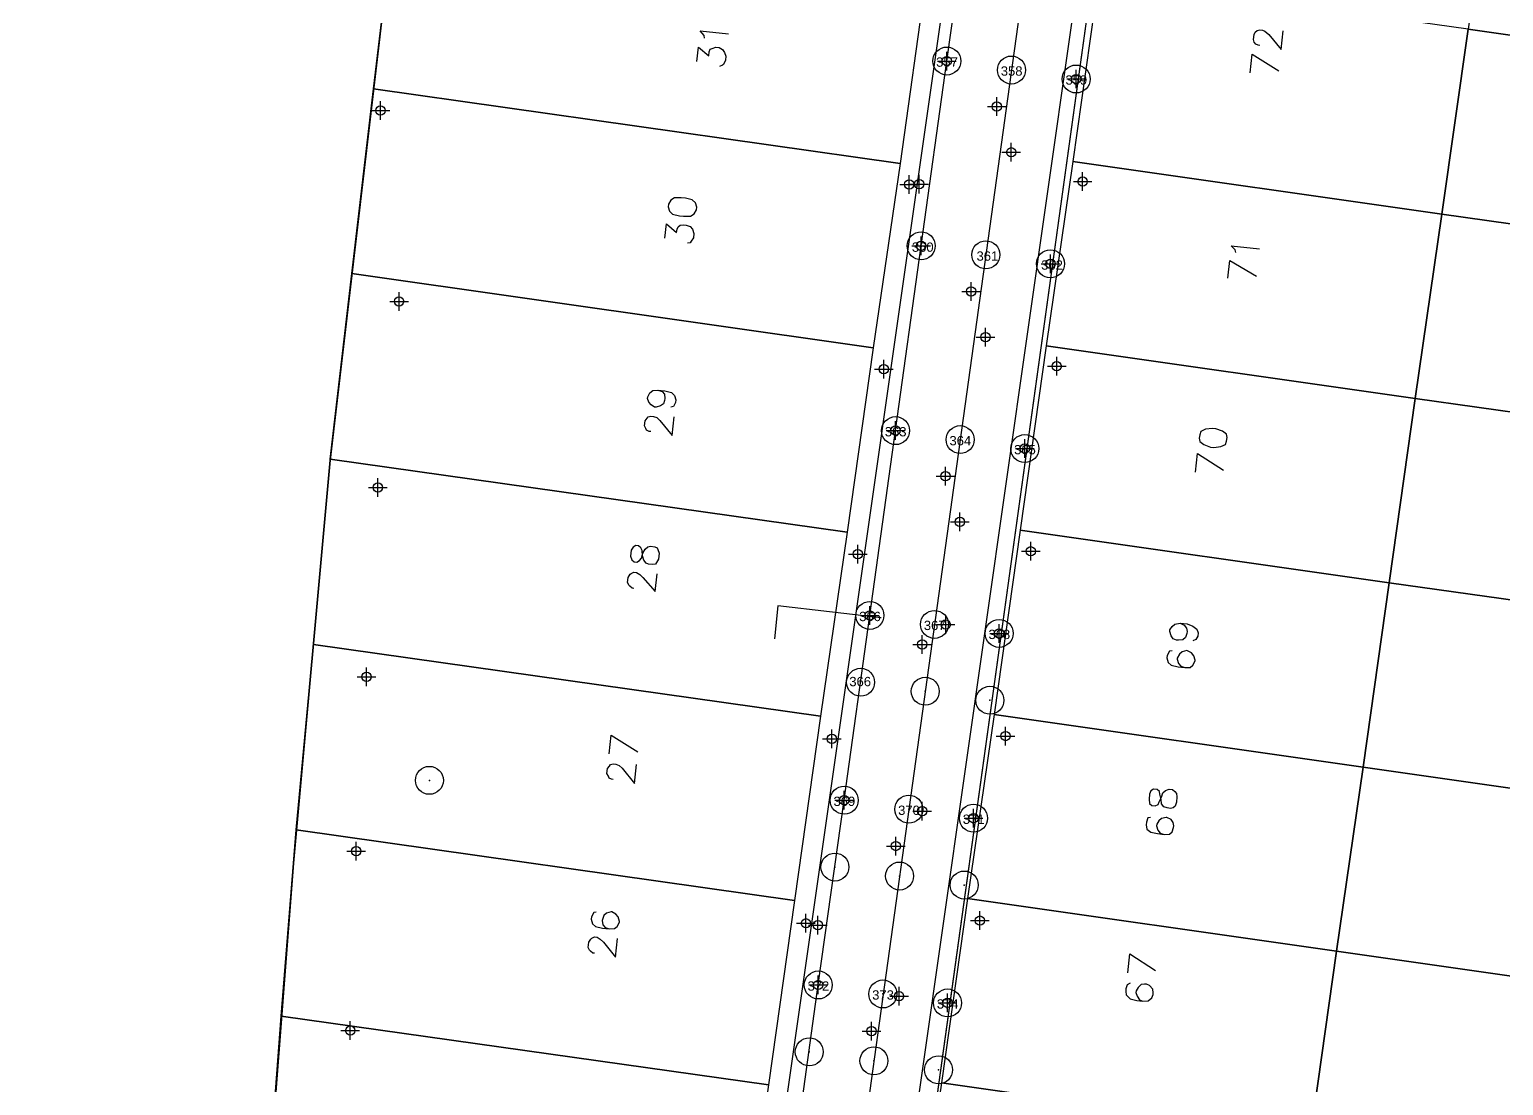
# Model space of a CAD drawing. Header units: metres. Extents: x 678 to 2349, y 417 to 1219.
# Drawn here: x 734.1 to 813.2, y 807.5 to 864.1 of the extents above; entities that cross this region are included whole.
import ezdxf

# ---------------------------------------------------------------- set-up
doc = ezdxf.new("R2010")
doc.units = ezdxf.units.M
doc.header["$PDMODE"] = 32
doc.header["$PDSIZE"] = 1.5
for name, color, linetype in [('CONCRETO', 7, 'Continuous'), ('linea 1', 1, 'Continuous'), ('puntos nov 7', 50, 'Continuous'), ('V-NODE', 1, 'Continuous')]:
    doc.layers.add(name, color=color, linetype=linetype)
for name, color, linetype, true_color in [('PDF2_0.005', 7, 'Continuous', 0xf26621), ('PDF2_area escolar', 7, 'Continuous', 0x989898), ('PDF_Geometry', 7, 'Continuous', 0x797979)]:
    doc.layers.add(name, color=color, linetype=linetype, true_color=true_color)
doc.styles.get("Standard").update_dxf_attribs({"font": 'arial.ttf'})

# ---------------------------------------------------------------- blocks, each defined once
blk = doc.blocks.new('*U270')
at = {"color": 0, "linetype": 'ByBlock', "lineweight": -2, "transparency": 16777216}
for p, q in [((-1, 0), (1, 0)), ((0, -1), (0, 1))]:
    blk.add_line(p, q, dxfattribs=at)
blk.add_circle((0, 0), 0.5, dxfattribs=at)
blk = doc.blocks.new('*U324', base_point=(781.819, 855.843, 1006.869))
at = {"layer": 'V-NODE', "color": 50, "lineweight": -2, "xscale": 0.5, "yscale": 0.5, "zscale": 0.5}
blk.add_blockref('*U270', (781.819, 855.843, 1006.869), dxfattribs=at)
blk = doc.blocks.new('*U327', base_point=(776.385, 816.127, 1009.137))
at = {"layer": 'V-NODE', "color": 50, "lineweight": -2, "xscale": 0.5, "yscale": 0.5, "zscale": 0.5}
blk.add_blockref('*U270', (776.385, 816.127, 1009.137), dxfattribs=at)
blk = doc.blocks.new('*U720', base_point=(781.281, 855.824, 1006.961))
at = {"layer": 'V-NODE', "color": 50, "lineweight": -2, "xscale": 0.5, "yscale": 0.5, "zscale": 0.5}
blk.add_blockref('*U270', (781.281, 855.824, 1006.961), dxfattribs=at)
blk = doc.blocks.new('*U723', base_point=(790.583, 855.978, 1007.018))
at = {"layer": 'V-NODE', "color": 50, "lineweight": -2, "xscale": 0.5, "yscale": 0.5, "zscale": 0.5}
blk.add_blockref('*U270', (790.583, 855.978, 1007.018), dxfattribs=at)
blk = doc.blocks.new('*U726', base_point=(789.19, 846.079, 1007.489))
at = {"layer": 'V-NODE', "color": 50, "lineweight": -2, "xscale": 0.5, "yscale": 0.5, "zscale": 0.5}
blk.add_blockref('*U270', (789.19, 846.079, 1007.489), dxfattribs=at)
blk = doc.blocks.new('*U729', base_point=(779.917, 845.924, 1007.454))
at = {"layer": 'V-NODE', "color": 50, "lineweight": -2, "xscale": 0.5, "yscale": 0.5, "zscale": 0.5}
blk.add_blockref('*U270', (779.917, 845.924, 1007.454), dxfattribs=at)
blk = doc.blocks.new('*U732', base_point=(778.523, 836.013, 1008.021))
at = {"layer": 'V-NODE', "color": 50, "lineweight": -2, "xscale": 0.5, "yscale": 0.5, "zscale": 0.5}
blk.add_blockref('*U270', (778.523, 836.013, 1008.021), dxfattribs=at)
blk = doc.blocks.new('*U735', base_point=(787.797, 836.161, 1008.125))
at = {"layer": 'V-NODE', "color": 50, "lineweight": -2, "xscale": 0.5, "yscale": 0.5, "zscale": 0.5}
blk.add_blockref('*U270', (787.797, 836.161, 1008.125), dxfattribs=at)
blk = doc.blocks.new('*U738', base_point=(786.451, 826.261, 1008.777))
at = {"layer": 'V-NODE', "color": 50, "lineweight": -2, "xscale": 0.5, "yscale": 0.5, "zscale": 0.5}
blk.add_blockref('*U270', (786.451, 826.261, 1008.777), dxfattribs=at)
blk = doc.blocks.new('*U741', base_point=(777.134, 826.105, 1008.622))
at = {"layer": 'V-NODE', "color": 50, "lineweight": -2, "xscale": 0.5, "yscale": 0.5, "zscale": 0.5}
blk.add_blockref('*U270', (777.134, 826.105, 1008.622), dxfattribs=at)
blk = doc.blocks.new('*U744', base_point=(775.746, 816.222, 1009.153))
at = {"layer": 'V-NODE', "color": 50, "lineweight": -2, "xscale": 0.5, "yscale": 0.5, "zscale": 0.5}
blk.add_blockref('*U270', (775.746, 816.222, 1009.153), dxfattribs=at)
blk = doc.blocks.new('*U747', base_point=(785.073, 816.366, 1009.354))
at = {"layer": 'V-NODE', "color": 50, "lineweight": -2, "xscale": 0.5, "yscale": 0.5, "zscale": 0.5}
blk.add_blockref('*U270', (785.073, 816.366, 1009.354), dxfattribs=at)
blk = doc.blocks.new('*U993', base_point=(783.3, 862.44, 1006.02))
at = {"layer": 'V-NODE', "color": 50, "lineweight": -2, "xscale": 0.5, "yscale": 0.5, "zscale": 0.5}
blk.add_blockref('*U270', (783.3, 862.44, 1006.02), dxfattribs=at)
blk = doc.blocks.new('*U1002', base_point=(790.23, 861.477, 1006.02))
at = {"layer": 'V-NODE', "color": 50, "lineweight": -2, "xscale": 0.5, "yscale": 0.5, "zscale": 0.5}
blk.add_blockref('*U270', (790.23, 861.477, 1006.02), dxfattribs=at)
blk = doc.blocks.new('*U1005', base_point=(781.92, 852.535, 1006.51))
at = {"layer": 'V-NODE', "color": 50, "lineweight": -2, "xscale": 0.5, "yscale": 0.5, "zscale": 0.5}
blk.add_blockref('*U270', (781.92, 852.535, 1006.51), dxfattribs=at)
blk = doc.blocks.new('*U1008', base_point=(788.86, 851.572, 1007.06))
at = {"layer": 'V-NODE', "color": 50, "lineweight": -2, "xscale": 0.5, "yscale": 0.5, "zscale": 0.5}
blk.add_blockref('*U270', (788.86, 851.572, 1007.06), dxfattribs=at)
blk = doc.blocks.new('*U1011', base_point=(788.86, 851.572, 1006.51))
at = {"layer": 'V-NODE', "color": 50, "lineweight": -2, "xscale": 0.5, "yscale": 0.5, "zscale": 0.5}
blk.add_blockref('*U270', (788.86, 851.572, 1006.51), dxfattribs=at)
blk = doc.blocks.new('*U1014', base_point=(780.55, 842.63, 1007.06))
at = {"layer": 'V-NODE', "color": 50, "lineweight": -2, "xscale": 0.5, "yscale": 0.5, "zscale": 0.5}
blk.add_blockref('*U270', (780.55, 842.63, 1007.06), dxfattribs=at)
blk = doc.blocks.new('*U1017', base_point=(787.48, 841.667, 1007.06))
at = {"layer": 'V-NODE', "color": 50, "lineweight": -2, "xscale": 0.5, "yscale": 0.5, "zscale": 0.5}
blk.add_blockref('*U270', (787.48, 841.667, 1007.06), dxfattribs=at)
blk = doc.blocks.new('*U1020', base_point=(779.17, 832.725, 1007.62))
at = {"layer": 'V-NODE', "color": 50, "lineweight": -2, "xscale": 0.5, "yscale": 0.5, "zscale": 0.5}
blk.add_blockref('*U270', (779.17, 832.725, 1007.62), dxfattribs=at)
blk = doc.blocks.new('*U1023', base_point=(786.11, 831.762, 1007.62))
at = {"layer": 'V-NODE', "color": 50, "lineweight": -2, "xscale": 0.5, "yscale": 0.5, "zscale": 0.5}
blk.add_blockref('*U270', (786.11, 831.762, 1007.62), dxfattribs=at)
blk = doc.blocks.new('*U1026', base_point=(777.8, 822.82, 1008.18))
at = {"layer": 'V-NODE', "color": 50, "lineweight": -2, "xscale": 0.5, "yscale": 0.5, "zscale": 0.5}
blk.add_blockref('*U270', (777.8, 822.82, 1008.18), dxfattribs=at)
blk = doc.blocks.new('*U1029', base_point=(784.73, 821.857, 1008.18))
at = {"layer": 'V-NODE', "color": 50, "lineweight": -2, "xscale": 0.5, "yscale": 0.5, "zscale": 0.5}
blk.add_blockref('*U270', (784.73, 821.857, 1008.18), dxfattribs=at)
blk = doc.blocks.new('*U1032', base_point=(776.4, 812.918, 1008.74))
at = {"layer": 'V-NODE', "color": 50, "lineweight": -2, "xscale": 0.5, "yscale": 0.5, "zscale": 0.5}
blk.add_blockref('*U270', (776.4, 812.918, 1008.74), dxfattribs=at)
blk = doc.blocks.new('*U1035', base_point=(783.34, 811.955, 1008.74))
at = {"layer": 'V-NODE', "color": 50, "lineweight": -2, "xscale": 0.5, "yscale": 0.5, "zscale": 0.5}
blk.add_blockref('*U270', (783.34, 811.955, 1008.74), dxfattribs=at)
blk = doc.blocks.new('*U1767', base_point=(751.31, 810.476, 1009.363))
at = {"layer": 'V-NODE', "color": 50, "lineweight": -2, "xscale": 0.5, "yscale": 0.5, "zscale": 0.5}
blk.add_blockref('*U270', (751.31, 810.476, 1009.363), dxfattribs=at)
blk = doc.blocks.new('*U1770', base_point=(751.627, 820.09, 1008.729))
at = {"layer": 'V-NODE', "color": 50, "lineweight": -2, "xscale": 0.5, "yscale": 0.5, "zscale": 0.5}
blk.add_blockref('*U270', (751.627, 820.09, 1008.729), dxfattribs=at)
blk = doc.blocks.new('*U1773', base_point=(752.181, 829.434, 1008.035))
at = {"layer": 'V-NODE', "color": 50, "lineweight": -2, "xscale": 0.5, "yscale": 0.5, "zscale": 0.5}
blk.add_blockref('*U270', (752.181, 829.434, 1008.035), dxfattribs=at)
blk = doc.blocks.new('*U1776', base_point=(752.789, 839.581, 1007.447))
at = {"layer": 'V-NODE', "color": 50, "lineweight": -2, "xscale": 0.5, "yscale": 0.5, "zscale": 0.5}
blk.add_blockref('*U270', (752.789, 839.581, 1007.447), dxfattribs=at)
blk = doc.blocks.new('*U1779', base_point=(753.923, 849.553, 1006.987))
at = {"layer": 'V-NODE', "color": 50, "lineweight": -2, "xscale": 0.5, "yscale": 0.5, "zscale": 0.5}
blk.add_blockref('*U270', (753.923, 849.553, 1006.987), dxfattribs=at)
blk = doc.blocks.new('*U1782', base_point=(752.927, 859.787, 1007.39))
at = {"layer": 'V-NODE', "color": 50, "lineweight": -2, "xscale": 0.5, "yscale": 0.5, "zscale": 0.5}
blk.add_blockref('*U270', (752.927, 859.787, 1007.39), dxfattribs=at)
blk = doc.blocks.new('*U1785', base_point=(752.925, 859.786, 1006.39))
at = {"layer": 'V-NODE', "color": 50, "lineweight": -2, "xscale": 0.5, "yscale": 0.5, "zscale": 0.5}
blk.add_blockref('*U270', (752.925, 859.786, 1006.39), dxfattribs=at)
blk = doc.blocks.new('*U2130', base_point=(781.981, 831.173, 1006.658))
at = {"layer": 'V-NODE', "color": 50, "lineweight": -2, "xscale": 0.5, "yscale": 0.5, "zscale": 0.5}
blk.add_blockref('*U270', (781.981, 831.173, 1006.658), dxfattribs=at)
blk = doc.blocks.new('*U2133', base_point=(780.564, 820.365, 1007.295))
at = {"layer": 'V-NODE', "color": 50, "lineweight": -2, "xscale": 0.5, "yscale": 0.5, "zscale": 0.5}
blk.add_blockref('*U270', (780.564, 820.365, 1007.295), dxfattribs=at)
blk = doc.blocks.new('*U2136', base_point=(779.265, 810.449, 1007.933))
at = {"layer": 'V-NODE', "color": 50, "lineweight": -2, "xscale": 0.5, "yscale": 0.5, "zscale": 0.5}
blk.add_blockref('*U270', (779.265, 810.449, 1007.933), dxfattribs=at)
blk = doc.blocks.new('*U2151', base_point=(783.237, 832.237, 1006.536))
at = {"layer": 'V-NODE', "color": 50, "lineweight": -2, "xscale": 0.5, "yscale": 0.5, "zscale": 0.5}
blk.add_blockref('*U270', (783.237, 832.237, 1006.536), dxfattribs=at)
blk = doc.blocks.new('*U2157', base_point=(781.982, 822.24, 1007.212))
at = {"layer": 'V-NODE', "color": 50, "lineweight": -2, "xscale": 0.5, "yscale": 0.5, "zscale": 0.5}
blk.add_blockref('*U270', (781.982, 822.24, 1007.212), dxfattribs=at)
blk = doc.blocks.new('*U2160', base_point=(780.736, 812.317, 1007.882))
at = {"layer": 'V-NODE', "color": 50, "lineweight": -2, "xscale": 0.5, "yscale": 0.5, "zscale": 0.5}
blk.add_blockref('*U270', (780.736, 812.317, 1007.882), dxfattribs=at)
blk = doc.blocks.new('*U2187', base_point=(784.001, 837.738, 1006.042))
at = {"layer": 'V-NODE', "color": 50, "lineweight": -2, "xscale": 0.5, "yscale": 0.5, "zscale": 0.5}
blk.add_blockref('*U270', (784.001, 837.738, 1006.042), dxfattribs=at)
blk = doc.blocks.new('*U2190', base_point=(785.379, 847.643, 1005.768))
at = {"layer": 'V-NODE', "color": 50, "lineweight": -2, "xscale": 0.5, "yscale": 0.5, "zscale": 0.5}
blk.add_blockref('*U270', (785.379, 847.643, 1005.768), dxfattribs=at)
blk = doc.blocks.new('*U2193', base_point=(786.756, 857.548, 1005.274))
at = {"layer": 'V-NODE', "color": 50, "lineweight": -2, "xscale": 0.5, "yscale": 0.5, "zscale": 0.5}
blk.add_blockref('*U270', (786.756, 857.548, 1005.274), dxfattribs=at)
blk = doc.blocks.new('*U2208', base_point=(785.977, 859.997, 1005.177))
at = {"layer": 'V-NODE', "color": 50, "lineweight": -2, "xscale": 0.5, "yscale": 0.5, "zscale": 0.5}
blk.add_blockref('*U270', (785.977, 859.997, 1005.177), dxfattribs=at)
blk = doc.blocks.new('*U2211', base_point=(784.601, 850.092, 1005.669))
at = {"layer": 'V-NODE', "color": 50, "lineweight": -2, "xscale": 0.5, "yscale": 0.5, "zscale": 0.5}
blk.add_blockref('*U270', (784.601, 850.092, 1005.669), dxfattribs=at)
blk = doc.blocks.new('*U2214', base_point=(783.225, 840.187, 1006.16))
at = {"layer": 'V-NODE', "color": 50, "lineweight": -2, "xscale": 0.5, "yscale": 0.5, "zscale": 0.5}
blk.add_blockref('*U270', (783.225, 840.187, 1006.16), dxfattribs=at)
blk = doc.blocks.new('*U2217', base_point=(784, 837.74, 1006.26))
at = {"layer": 'V-NODE', "color": 50, "lineweight": -2, "xscale": 0.5, "yscale": 0.5, "zscale": 0.5}
blk.add_blockref('*U270', (784, 837.74, 1006.26), dxfattribs=at)
blk = doc.blocks.new('base')
at = {"layer": 'PDF_Geometry', "lineweight": 25, "extrusion": (-0.000787417, 0.063364, 0.99799), "elevation": 0.026}
for points in [[(-314.355, -197.288), (-299.601, -195.681), (-292.744, -194.188), (-282.663, -192.111), (-274.476, -190.361), (-258.037, -185.154), (-248.029, -180.61), (-240.539, -177.71), (-228.643, -174.042), (-222.733, -172.714), (-217.384, -171.04), (-209.935, -169.248), (-202.16, -164.759), (-196.196, -160.284), (-195.073, -159.817), (-178.095, -157.457), (-154.298, -156.614), (-136.667, -154.611), (-124.436, -153.164), (-118.066, -151.474), (-100.79, -146.646), (-80.955, -140.967), (-73.385, -139.328), (-61.694, -135.822), (-40.504, -131.604), (-37.727, -130.872), (-17.661, -129.441), (1.311, -127.461), (21.092, -124.929), (41.006, -122.83), (47.376, -123.458), (63.592, -123.186), (81.402, -124.312), (85.639, -96.072), (88.705, -66.393), (92.811, -40.781), (97.16, -22.386), (100.596, -1.562), (102.483, 8.32), (109.691, 37.361), (117.528, 76.62), (126.217, 115.638), (131.513, 149.592), (134.682, 173.973), (136.916, 195.591), (139.956, 229.678), (141.558, 250.676), (142.614, 271.37), (143.252, 283.21), (147.066, 312.938), (152.58, 355.631), (153.554, 396.042), (150.869, 418.02), (151.777, 438.639), (150.959, 458.028), (151.777, 438.639), (150.869, 418.02), (153.554, 396.042), (152.58, 355.631), (147.066, 312.938), (143.252, 283.21), (142.614, 271.37), (141.558, 250.676), (139.956, 229.678), (136.916, 195.591), (134.682, 173.973), (131.513, 149.592), (126.217, 115.638), (117.528, 76.62), (109.691, 37.361), (102.483, 8.32), (100.596, -1.562), (97.16, -22.386), (92.811, -40.781), (88.705, -66.393), (85.639, -96.072), (81.402, -124.312), (63.592, -123.186), (47.376, -123.458), (41.006, -122.83), (21.092, -124.929), (1.311, -127.461), (-17.661, -129.441), (-37.727, -130.872), (-40.504, -131.604), (-61.694, -135.822), (-73.385, -139.328), (-80.955, -140.967), (-100.79, -146.646), (-118.066, -151.474), (-124.436, -153.164), (-136.667, -154.611), (-154.298, -156.614), (-178.095, -157.457), (-195.073, -159.817), (-196.196, -160.284), (-202.16, -164.759), (-209.935, -169.248), (-217.384, -171.04), (-222.733, -172.714), (-228.643, -174.042), (-240.539, -177.71), (-248.029, -180.61), (-258.037, -185.154), (-274.476, -190.361), (-282.663, -192.111), (-292.744, -194.188), (-299.601, -195.681), (-314.355, -197.288), (-312.178, -178.446), (-309.146, -157.898), (-306.876, -132.899), (-305.823, -118.002), (-298.643, -78.802), (-291.055, -45.077), (-282.252, -15.116), (-275.645, 10.473), (-270.319, 33.898), (-263.825, 63.164), (-258.15, 86.408), (-284.424, 123.888)], [(129.33, 446.993), (130.719, 376.627), (119.722, 267.265), (72.738, -35.348), (74.134, -37.232), (92.979, -40.152)], [(91.093, 128.17), (91.733, 128.093), (92.016, 130.053), (91.376, 130.13), (91.093, 128.17), (89.215, 126.819), (50.746, 132.753), (49.396, 134.631), (67.752, 253.123), (69.636, 254.519), (108.099, 248.54), (109.45, 246.662)], [(89.215, 126.819), (91.093, 128.17), (109.45, 246.662), (108.099, 248.54)], [(114.316, 151.571), (114.345, 151.429), (114.546, 151.173), (113.038, 151.355)], [(84.544, 152.33), (84.636, 152.319), (84.767, 152.256), (84.848, 152.154), (84.877, 152.011), (84.844, 151.737), (84.782, 151.606), (84.679, 151.525), (84.537, 151.496), (84.4, 151.512), (84.268, 151.575), (84.056, 151.739), (83.413, 152.559), (83.292, 151.553)], [(114.744, 152.818), (114.651, 152.041), (114.106, 152.524), (114.079, 152.296), (114.016, 152.164), (113.919, 152.129), (113.726, 152.06), (113.543, 152.082), (113.371, 152.195), (113.25, 152.349), (113.181, 152.543), (113.209, 152.771), (113.327, 152.989), (113.379, 153.029), (113.527, 153.104)], [(85.092, 153.794), (84.971, 152.788), (83.55, 153.701)], [(116.581, 162.289), (116.487, 161.511), (115.943, 161.994), (115.921, 161.812), (115.858, 161.68), (115.756, 161.6), (115.568, 161.576), (115.431, 161.592), (115.208, 161.666), (115.087, 161.819), (115.023, 162.059), (115.051, 162.287), (115.164, 162.459), (115.221, 162.545), (115.363, 162.574)], [(85.974, 163.426), (86.003, 163.283), (86.21, 163.073), (84.701, 163.254)], [(86.419, 164.81), (86.303, 163.85), (84.878, 164.717)], [(117.053, 170.439), (116.83, 170.513), (116.709, 170.666), (116.691, 170.9), (116.702, 170.992), (116.77, 171.169), (116.923, 171.29), (117.163, 171.353), (117.254, 171.342), (117.426, 171.229), (117.547, 171.075), (117.616, 170.882), (117.605, 170.79), (117.486, 170.573), (117.333, 170.452), (117.053, 170.439), (116.687, 170.483), (116.327, 170.573), (116.161, 170.732), (116.097, 170.972), (116.113, 171.109), (116.232, 171.326), (116.375, 171.356)], [(117.46, 172.662), (117.551, 172.651), (117.683, 172.589), (117.718, 172.492), (117.792, 172.344), (117.759, 172.07), (117.651, 171.944), (117.595, 171.858), (117.452, 171.829), (117.315, 171.845), (117.138, 171.913), (116.971, 172.072), (116.328, 172.892), (116.207, 171.886)], [(88.274, 175.205), (88.153, 174.199), (86.779, 175.107)], [(118.473, 181.073), (118.564, 181.062), (118.691, 180.954), (118.731, 180.902), (118.806, 180.754), (118.773, 180.48), (118.659, 180.308), (118.608, 180.268), (118.46, 180.193), (118.323, 180.21), (118.151, 180.323), (117.985, 180.482), (117.336, 181.256), (117.22, 180.296)], [(105.234, 182.807), (110.76, 182.095), (110.974, 183.877)], [(89.203, 183.301), (88.986, 183.42), (88.865, 183.573), (88.841, 183.762), (88.852, 183.853), (88.926, 184.076), (89.079, 184.197), (89.313, 184.215), (89.405, 184.204), (89.582, 184.136), (89.703, 183.982), (89.767, 183.743), (89.756, 183.651), (89.642, 183.48), (89.488, 183.359), (89.203, 183.301), (88.838, 183.345), (88.529, 183.475), (88.317, 183.639), (88.247, 183.833), (88.269, 184.016), (88.383, 184.188), (88.531, 184.263)], [(89.659, 184.776), (89.802, 184.805), (89.921, 185.023), (89.937, 185.16), (89.873, 185.399), (89.707, 185.559), (89.347, 185.648), (88.981, 185.692), (88.702, 185.68), (88.548, 185.559), (88.429, 185.342), (88.423, 185.296), (88.487, 185.056), (88.608, 184.903), (88.825, 184.784), (88.871, 184.778), (89.111, 184.842), (89.264, 184.963), (89.383, 185.18), (89.389, 185.226), (89.325, 185.465), (89.204, 185.619), (88.981, 185.692)], [(119.913, 189.942), (119.791, 188.936), (118.371, 189.849)], [(119.707, 191.311), (119.798, 191.3), (119.93, 191.238), (119.964, 191.141), (120.039, 190.993), (120.006, 190.719), (119.898, 190.592), (119.842, 190.507), (119.699, 190.477), (119.562, 190.494), (119.384, 190.562), (119.218, 190.721), (118.575, 191.54), (118.454, 190.535)], [(90.921, 193.713), (91.064, 193.742), (91.137, 193.965), (91.154, 194.102), (91.136, 194.336), (90.924, 194.501), (90.563, 194.59), (90.198, 194.634), (89.918, 194.622), (89.764, 194.501), (89.691, 194.278), (89.68, 194.187), (89.704, 193.998), (89.824, 193.845), (90.042, 193.726), (90.088, 193.72), (90.327, 193.784), (90.481, 193.905), (90.594, 194.077), (90.605, 194.168), (90.541, 194.408), (90.421, 194.561), (90.198, 194.634)], [(120.703, 198.425), (120.845, 198.454), (120.964, 198.672), (120.981, 198.809), (120.917, 199.048), (120.751, 199.208), (120.391, 199.297), (120.025, 199.341), (119.745, 199.329), (119.591, 199.208), (119.473, 198.991), (119.467, 198.945), (119.531, 198.705), (119.652, 198.552), (119.869, 198.433), (119.915, 198.427), (120.154, 198.491), (120.308, 198.612), (120.381, 198.835), (120.387, 198.88), (120.369, 199.114), (120.248, 199.268), (120.025, 199.341)], [(120.83, 200.635), (120.921, 200.624), (121.048, 200.517), (121.088, 200.465), (121.163, 200.317), (121.13, 200.043), (121.016, 199.871), (120.965, 199.831), (120.817, 199.756), (120.68, 199.773), (120.508, 199.886), (120.342, 200.045), (119.698, 200.865), (119.577, 199.859)], [(92.249, 202.039), (92.128, 201.033), (90.753, 201.941)], [(8.56, 202.894), (65.659, 264.226), (104.99, 258.143), (106.869, 259.493), (108.306, 268.733), (119.228, 377.084), (117.811, 447.545)], [(92.132, 202.609), (92.28, 202.684), (92.354, 202.907), (92.37, 203.044), (92.347, 203.232), (92.14, 203.443), (91.78, 203.533), (91.46, 203.571), (91.18, 203.558), (90.975, 203.398), (90.908, 203.22), (90.897, 203.129), (90.92, 202.941), (91.081, 202.736), (91.258, 202.668), (91.35, 202.657), (91.538, 202.681), (91.697, 202.847), (91.811, 203.019), (91.822, 203.11), (91.752, 203.304), (91.637, 203.503), (91.46, 203.571)]]:
    blk.add_lwpolyline(points, dxfattribs=at)
for points in [[(53.618, 154.665), (52.057, 144.79), (71.812, 141.715), (73.373, 151.589)], [(132.098, 154.066), (131.513, 149.592), (130.675, 144.175), (102.406, 148.555), (103.921, 158.435)], [(74.893, 161.515), (73.373, 151.589), (93.132, 148.559), (94.647, 158.439)], [(55.133, 164.545), (53.618, 154.665), (73.373, 151.589), (74.893, 161.515)], [(133.385, 163.974), (132.098, 154.066), (103.921, 158.435), (105.482, 168.309)], [(76.454, 171.389), (74.893, 161.515), (94.647, 158.439), (96.208, 168.314)], [(116.377, 160.597), (116.313, 160.837), (116.147, 160.996), (115.787, 161.086), (115.558, 161.113), (115.187, 161.112), (114.988, 160.997), (114.869, 160.779), (114.852, 160.642), (114.916, 160.402), (115.083, 160.243), (115.443, 160.153), (115.671, 160.126), (116.042, 160.128), (116.242, 160.243), (116.361, 160.46)], [(56.648, 174.425), (55.133, 164.545), (74.893, 161.515), (76.454, 171.389)], [(134.677, 173.927), (133.385, 163.974), (105.482, 168.309), (106.997, 178.189)], [(77.969, 181.269), (76.454, 171.389), (96.208, 168.314), (97.723, 178.194)], [(58.209, 184.299), (56.648, 174.425), (76.454, 171.389), (77.969, 181.269)], [(88.054, 173.377), (88.03, 173.565), (87.818, 173.73), (87.464, 173.865), (87.281, 173.887), (86.904, 173.84), (86.659, 173.73), (86.591, 173.553), (86.569, 173.37), (86.593, 173.182), (86.805, 173.017), (87.16, 172.882), (87.342, 172.86), (87.719, 172.907), (87.964, 173.016), (88.032, 173.194)], [(135.689, 183.867), (134.682, 173.973), (134.677, 173.927), (106.997, 178.189), (108.557, 188.064)], [(79.483, 191.149), (77.969, 181.269), (97.723, 178.194), (99.238, 188.074)], [(118.635, 179.337), (118.566, 179.531), (118.439, 179.639), (118.302, 179.656), (118.154, 179.581), (118.046, 179.455), (117.968, 179.186), (117.849, 178.968), (117.695, 178.848), (117.552, 178.819), (117.324, 178.846), (117.192, 178.908), (117.157, 179.005), (117.088, 179.199), (117.127, 179.519), (117.24, 179.691), (117.297, 179.777), (117.439, 179.806), (117.668, 179.779), (117.8, 179.716), (117.92, 179.563), (117.984, 179.323), (117.997, 179.043), (118.072, 178.895), (118.198, 178.787), (118.335, 178.771), (118.483, 178.846), (118.596, 179.017)], [(59.729, 194.225), (58.209, 184.299), (77.969, 181.269), (79.483, 191.149)], [(136.747, 193.803), (135.689, 183.867), (108.557, 188.064), (110.072, 197.944)], [(81.044, 201.024), (79.483, 191.149), (99.238, 188.074), (100.799, 197.948)], [(61.29, 204.099), (59.729, 194.225), (79.483, 191.149), (81.044, 201.024)], [(90.989, 192.731), (90.97, 192.965), (90.844, 193.073), (90.661, 193.095), (90.513, 193.02), (90.451, 192.888), (90.327, 192.625), (90.253, 192.402), (90.1, 192.281), (89.906, 192.212), (89.723, 192.234), (89.597, 192.342), (89.517, 192.444), (89.493, 192.633), (89.526, 192.907), (89.599, 193.13), (89.702, 193.21), (89.844, 193.24), (90.027, 193.218), (90.204, 193.15), (90.325, 192.996), (90.343, 192.762), (90.401, 192.477), (90.431, 192.334), (90.557, 192.226), (90.74, 192.204), (90.888, 192.279), (90.955, 192.456)], [(137.673, 203.8), (136.916, 195.591), (136.747, 193.803), (110.072, 197.944), (111.587, 207.824)], [(82.559, 210.904), (81.044, 201.024), (100.799, 197.948), (102.313, 207.828)], [(62.805, 213.979), (61.29, 204.099), (81.044, 201.024), (82.559, 210.904)], [(138.553, 213.803), (137.673, 203.8), (111.587, 207.824), (113.148, 217.698)], [(84.074, 220.784), (82.559, 210.904), (102.313, 207.828), (103.874, 217.702)]]:
    blk.add_lwpolyline(points, close=True, dxfattribs=at)

msp = doc.modelspace()

# ---------------------------------------------------------------- linework, layer by layer
at = {"elevation": 997.581}
msp.add_lwpolyline([(820.03432, 770.51945), (825.50632, 809.76986), (828.92329, 834.326), (831.02942, 849.38672), (834.46975, 874.14887), (835.22081, 879.45606), (833.42365, 881.8314), (823.51948, 883.21249), (814.66843, 884.44673), (805.72855, 885.69336), (795.90361, 887.0634), (793.63721, 885.25837), (793.08551, 881.287), (791.70951, 871.382), (790.3335, 861.477), (788.9575, 851.572), (787.5815, 841.667), (786.2055, 831.762), (784.8295, 821.857), (783.45391, 811.955), (782.07777, 802.049)], dxfattribs=at)
at = {"layer": 'CONCRETO'}
for p, q in [((783.3, 862.44, 1006.02), (784.68, 872.345, 1005.53)), ((781.92311, 852.53508, 997.925), (783.3, 862.44, 1006.02)), ((780.55, 842.63, 1007.06), (781.92311, 852.53508, 997.925)), ((779.17, 832.725, 1007.62), (780.55, 842.63, 1007.06)), ((777.8, 822.82, 1008.18), (779.17114, 832.72531, 997.925)), ((776.4, 812.918, 1008.74), (777.79515, 822.82042, 997.925)), ((775.04, 803.012, 1009.31), (776.4, 812.918, 1008.74))]:
    msp.add_line(p, q, dxfattribs=at)
at = {"layer": 'CONCRETO', "elevation": 997.581}
msp.add_lwpolyline([(804.93779, 966.60434), (777.26769, 767.42416)], dxfattribs=at)
at = {"layer": 'linea 1', "elevation": 997.581}
msp.add_lwpolyline([(813.04755, 1051.1446), (773.76855, 768.39907)], dxfattribs=at)
at = {"layer": 'linea 1'}
for p in [(783.2991, 862.43996, 997.925), (786.7658, 861.95837, 997.925), (790.23251, 861.47677, 997.925), (781.92311, 852.53508, 997.925), (785.38982, 852.05348, 997.925), (788.85653, 851.57189, 997.925), (780.54712, 842.63019, 997.925), (784.01383, 842.1486, 997.925), (787.48054, 841.667, 997.925), (779.17114, 832.72531, 997.925), (782.63785, 832.24371, 997.925), (786.10455, 831.76212, 997.925), (777.79515, 822.82042, 997.925), (781.26186, 822.33883, 997.925), (784.72857, 821.85723, 997.925), (776.40236, 812.91786, 997.925), (779.86907, 812.43626, 997.925), (783.33578, 811.95467, 997.925)]:
    msp.add_point(p, dxfattribs=at)
at = {"layer": 'PDF2_0.005'}
for p in [(779.17114, 832.72531, 997.925), (782.63785, 832.24371, 997.925), (786.10455, 831.76212, 997.925), (778.67338, 829.14309, 1012.147), (782.14009, 828.6615, 1012.147), (785.60679, 828.1799, 1012.147), (777.29738, 819.23809, 1012.147), (780.76408, 818.7565, 1012.147), (784.23079, 818.2749, 1012.147), (775.92137, 809.33309, 1012.147), (779.38808, 808.8515, 1012.147), (782.85479, 808.3699, 1012.147)]:
    msp.add_point(p, dxfattribs=at)
at = {"layer": 'puntos nov 7', "color": 6}
msp.add_point((755.552, 823.886), dxfattribs=at)

# ---------------------------------------------------------------- block references
at = {"layer": 'PDF2_area escolar'}
msp.add_blockref('base', (882.736, 1016.336, 999.038), dxfattribs=at)
at = {"layer": 'puntos nov 7'}
for name, p in [('*U993', (783.3, 862.44, 1006.02)), ('*U1002', (790.23, 861.477, 1006.02)), ('*U1785', (752.925, 859.786, 1006.39)), ('*U1782', (752.927, 859.787, 1007.39)), ('*U2208', (785.977, 859.997, 1005.177)), ('*U2193', (786.756, 857.548, 1005.274)), ('*U720', (781.281, 855.824, 1006.961)), ('*U324', (781.819, 855.843, 1006.869)), ('*U723', (790.583, 855.978, 1007.018)), ('*U1005', (781.92, 852.535, 1006.51)), ('*U1008', (788.86, 851.572, 1007.06)), ('*U1011', (788.86, 851.572, 1006.51)), ('*U2211', (784.601, 850.092, 1005.669)), ('*U1779', (753.923, 849.553, 1006.987)), ('*U2190', (785.379, 847.643, 1005.768)), ('*U729', (779.917, 845.924, 1007.454)), ('*U726', (789.19, 846.079, 1007.489)), ('*U1014', (780.55, 842.63, 1007.06)), ('*U1017', (787.48, 841.667, 1007.06)), ('*U2214', (783.225, 840.187, 1006.16)), ('*U1776', (752.789, 839.581, 1007.447)), ('*U2217', (784, 837.74, 1006.26)), ('*U2187', (784.001, 837.738, 1006.042)), ('*U732', (778.523, 836.013, 1008.021)), ('*U735', (787.797, 836.161, 1008.125)), ('*U1020', (779.17, 832.725, 1007.62)), ('*U2151', (783.237, 832.237, 1006.536)), ('*U2130', (781.981, 831.173, 1006.658)), ('*U1023', (786.11, 831.762, 1007.62)), ('*U1773', (752.181, 829.434, 1008.035)), ('*U741', (777.134, 826.105, 1008.622)), ('*U738', (786.451, 826.261, 1008.777)), ('*U1026', (777.8, 822.82, 1008.18)), ('*U2157', (781.982, 822.24, 1007.212)), ('*U1029', (784.73, 821.857, 1008.18)), ('*U1770', (751.627, 820.09, 1008.729)), ('*U2133', (780.564, 820.365, 1007.295)), ('*U744', (775.746, 816.222, 1009.153)), ('*U327', (776.385, 816.127, 1009.137)), ('*U747', (785.073, 816.366, 1009.354)), ('*U1032', (776.4, 812.918, 1008.74)), ('*U2160', (780.736, 812.317, 1007.882)), ('*U1035', (783.34, 811.955, 1008.74)), ('*U1767', (751.31, 810.476, 1009.363)), ('*U2136', (779.265, 810.449, 1007.933))]:
    msp.add_blockref(name, p, dxfattribs=at)

# ---------------------------------------------------------------- texts
at = {"layer": 'linea 1', "char_height": 0.5, "attachment_point": 1}
for s, insert in [('357', (782.72484, 862.63366, 997.925)), ('358', (786.19195, 862.155, 997.925)), ('359', (789.65866, 861.67341, 997.925)), ('360', (781.42405, 852.71539, 997.925)), ('361', (784.89117, 852.23674, 997.925)), ('362', (788.35788, 851.75514, 997.925)), ('363', (779.97246, 842.82095, 997.925)), ('364', (783.43957, 842.34229, 997.925)), ('365', (786.90628, 841.8607, 997.925)), ('366', (778.59688, 832.919, 997.925)), ('367', (782.064, 832.44035, 997.925)), ('368', (785.53071, 831.95875, 997.925)), ('366', (778.06924, 829.43021, 997.925)), ('369', (777.22049, 823.01118, 997.925)), ('370', (780.6876, 822.53253, 997.925)), ('371', (784.15431, 822.05093, 997.925)), ('372', (775.82811, 813.11156, 997.925)), ('373', (779.29522, 812.6329, 997.925)), ('374', (782.76193, 812.15131, 997.925))]:
    msp.add_mtext_dynamic_manual_height_columns(s, width=1.32611, gutter_width=12.5, heights=[0], dxfattribs=dict(at, insert=insert))

doc.saveas('drawing.dxf')
